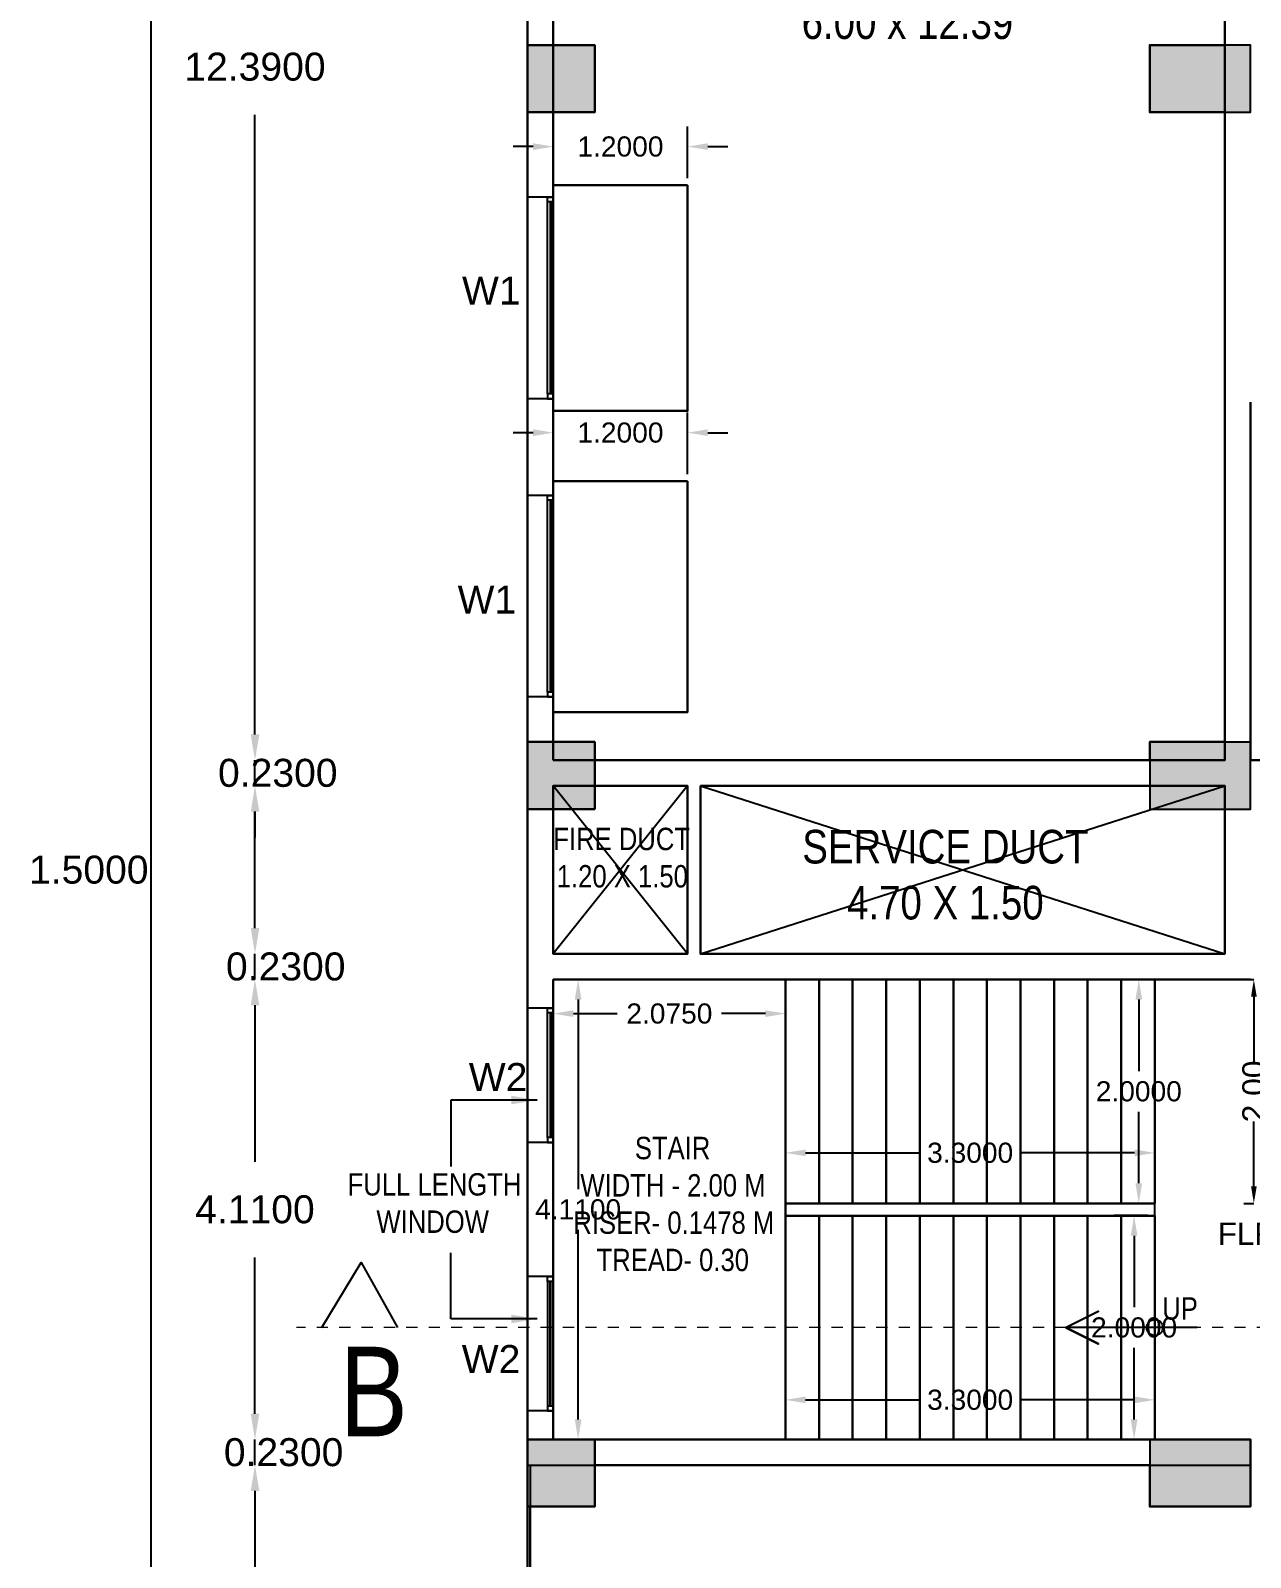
# Model space of a CAD drawing. Header units: metres. Extents: x -38 to 401, y 28 to 287.
# Drawn here: x 206.87 to 217.77, y 173.61 to 187.25 of the extents above; entities that cross this region are included whole.
import ezdxf

# ---------------------------------------------------------------- set-up
doc = ezdxf.new("R2010")
doc.units = ezdxf.units.M
doc.linetypes.add('CENTER', pattern=[2, 1.25, -0.25, 0.25, -0.25])
doc.linetypes.add('HIDDEN2', pattern=[0.1875, 0.125, -0.0625])
for name, color, linetype, lineweight in [('ABOVE', 5, 'HIDDEN2', 5), ('BLK_1_FLR_0_EXIT_WIDTH_STAIR', 4, 'Continuous', 30), ('BLK_1_FLR_0_STAIR_1', 1, 'Continuous', 30), ('BLK_1_FLR_0_STAIR_1_FLIGHT_1', 7, 'Continuous', 30), ('BLK_1_FLR_0_STAIR_1_FLIGHT_2', 7, 'Continuous', 30), ('BLK_1_FLR_0_STAIR_1_LANDING_1', 7, 'Continuous', 30), ('UCOLUMN', 6, 'Continuous', 30)]:
    doc.layers.add(name, color=color, linetype=linetype, lineweight=lineweight)
for name, color, linetype in [('BLK_1_FLR_0_AC_ROOM_3', 117, 'Continuous'), ('BLK_1_FLR_0_ACROOM_3_LIGHT_VENTILATION_3', 117, 'Continuous'), ('BLK_1_FLR_0_ACROOM_3_LIGHT_VENTILATION_4', 117, 'Continuous'), ('BLK_1_FLR_0_BLT_UP_AREA', 1, 'Continuous'), ('BLK_1_FLR_0_BLT_UP_AREA_DEDUCT', 1, 'Continuous'), ('BLK_1_FLR_0_CARPET_AREA', 10, 'Continuous'), ('UBEAM', 1, 'Continuous'), ('UHATCH', 8, 'Continuous')]:
    doc.layers.add(name, color=color, linetype=linetype)
doc.styles.get("Standard").update_dxf_attribs({"font": 'arial.ttf'})
doc.dimstyles.get("Standard").update_dxf_attribs({"dimtxt": 0.18, "dimasz": 0.18, "dimexe": 0.18, "dimexo": 0.0625, "dimgap": 0.09, "dimtad": 0, "dimtih": 1, "dimtoh": 1, "dimdec": 4, "dimzin": 0, "dimdsep": 46, "dimtxsty": 'Standard', "dimcen": 0.09, "dimadec": 0, "dimazin": 0, "dimtfac": 1, "dimtdec": 4, "dimtofl": 0, "dimtmove": 0, "dimatfit": 3, "dimfxl": 0, "dimtolj": 1, "dimtzin": 0, "dimarcsym": 0})
doc.dimstyles.new('STANDARD$0', dxfattribs={"dimtxt": 7, "dimasz": 3, "dimexe": 3, "dimexo": 1, "dimgap": 1.5, "dimtad": 1, "dimdec": 1, "dimzin": 1, "dimdsep": 46, "dimlunit": 4, "dimtxsty": 'Standard', "dimblk": 'OBLIQUE', "dimcen": 0.09375, "dimdle": 1, "dimclrd": 8, "dimclre": 8, "dimclrt": 7, "dimadec": 1, "dimazin": 0, "dimtfac": 1, "dimtdec": 1, "dimtix": 1, "dimtmove": 2, "dimatfit": 3, "dimldrblk": 'ARCHTICK', "dimfxl": 0, "dimfrac": 2, "dimtolj": 1, "dimtzin": 0, "dimarcsym": 0})

# ---------------------------------------------------------------- blocks, each defined once
blk = doc.blocks.new('600X600')
at = {"layer": 'UHATCH', "linetype": 'Continuous'}
h = blk.add_hatch(color=256, dxfattribs=at)
h.dxf.hatch_style = 1
h.paths.add_polyline_path([(600, 600), (0, 600), (0, 0), (600, 0)])
at = {"layer": 'UCOLUMN', "linetype": 'Continuous'}
blk.add_lwpolyline([(0, 0), (600, 0), (600, 600), (0, 600)], close=True, dxfattribs=at)
blk = doc.blocks.new('750 x 750')
blk.add_blockref('600X600', (0, 75))
blk = doc.blocks.new('900 X 900')
at = {"linetype": 'Continuous'}
h = blk.add_hatch(color=256, dxfattribs=at)
h.dxf.hatch_style = 1
h.paths.add_polyline_path([(0, 150), (900, 150), (900, 750), (0, 750)])
blk.add_lwpolyline([(0, 150), (900, 150), (900, 750), (0, 750)], close=True, dxfattribs=at)
blk = doc.blocks.new('COLUMN LAYOUT')
at = {"layer": 'UBEAM', "color": 7, "linetype": 'Continuous'}
for name, p in [('750 x 750', (-21325, 11785)), ('900 X 900', (-15765, 11710)), ('750 x 750', (-21325, 5558)), ('900 X 900', (-15765, 5482)), ('750 x 750', (-21325, -675)), ('900 X 900', (-15765, -750))]:
    blk.add_blockref(name, p, dxfattribs=at)
blk = doc.blocks.new('*D581')
at = {"color": 0, "lineweight": -2}
for p, q in [((208.876, 174.2), (208.876, 168.857)), ((208.876, 162.66), (208.876, 168.002))]:
    blk.add_line(p, q, dxfattribs=at)
at = {"color": 0}
for points in [[(208.838, 174.2), (208.915, 174.2), (208.876, 174.43)], [(208.838, 162.66), (208.915, 162.66), (208.876, 162.43)]]:
    blk.add_solid(points, dxfattribs=at)
at = {"layer": 'Defpoints', "color": 0}
for p in [(208.876, 174.43), (211.312, 174.43), (217.322, 162.43)]:
    blk.add_point(p, dxfattribs=at)
at = {"color": 0, "lineweight": 25, "insert": (208.876, 168.43), "char_height": 0.25, "attachment_point": 5}
blk.add_mtext('\\A1;12.0000', dxfattribs=at)
blk = doc.blocks.new('*D582')
at = {"color": 0, "lineweight": -2}
for p, q in [((208.876, 174.89), (208.876, 175.12)), ((208.876, 174.43), (208.876, 174.66)), ((208.876, 174.2), (208.876, 173.97))]:
    blk.add_line(p, q, dxfattribs=at)
at = {"color": 0}
for points in [[(208.838, 174.89), (208.915, 174.89), (208.876, 174.66)], [(208.838, 174.2), (208.915, 174.2), (208.876, 174.43)]]:
    blk.add_solid(points, dxfattribs=at)
at = {"layer": 'Defpoints', "color": 0}
for p in [(208.876, 174.66), (211.542, 174.66), (211.312, 174.43)]:
    blk.add_point(p, dxfattribs=at)
at = {"color": 0, "lineweight": 25, "insert": (209.132, 174.545), "char_height": 0.25, "attachment_point": 5}
blk.add_mtext('\\A1;0.2300', dxfattribs=at)
blk = doc.blocks.new('*D583')
at = {"color": 0, "lineweight": -2}
for p, q in [((208.876, 178.54), (208.876, 177.142)), ((208.876, 174.89), (208.876, 176.287))]:
    blk.add_line(p, q, dxfattribs=at)
at = {"color": 0}
for points in [[(208.838, 178.54), (208.915, 178.54), (208.876, 178.77)], [(208.838, 174.89), (208.915, 174.89), (208.876, 174.66)]]:
    blk.add_solid(points, dxfattribs=at)
at = {"layer": 'Defpoints', "color": 0}
for p in [(208.876, 178.77), (211.542, 178.77), (211.542, 174.66)]:
    blk.add_point(p, dxfattribs=at)
at = {"color": 0, "lineweight": 25, "insert": (208.876, 176.715), "char_height": 0.25, "attachment_point": 5}
blk.add_mtext('\\A1;4.1100', dxfattribs=at)
blk = doc.blocks.new('*D584')
at = {"color": 0, "lineweight": -2}
for p, q in [((208.876, 179.23), (208.876, 179.46)), ((208.876, 178.77), (208.876, 179)), ((208.876, 178.54), (208.876, 178.31))]:
    blk.add_line(p, q, dxfattribs=at)
at = {"color": 0}
for points in [[(208.838, 179.23), (208.915, 179.23), (208.876, 179)], [(208.838, 178.54), (208.915, 178.54), (208.876, 178.77)]]:
    blk.add_solid(points, dxfattribs=at)
at = {"layer": 'Defpoints', "color": 0}
for p in [(208.876, 179), (211.542, 179), (211.542, 178.77)]:
    blk.add_point(p, dxfattribs=at)
at = {"color": 0, "lineweight": 25, "insert": (209.151, 178.885), "char_height": 0.25, "attachment_point": 5}
blk.add_mtext('\\A1;0.2300', dxfattribs=at)
blk = doc.blocks.new('*D585')
at = {"color": 0, "lineweight": -2}
blk.add_line((208.876, 179.23), (208.876, 180.27), dxfattribs=at)
at = {"color": 0}
for points in [[(208.838, 180.27), (208.915, 180.27), (208.876, 180.5)], [(208.838, 179.23), (208.915, 179.23), (208.876, 179)]]:
    blk.add_solid(points, dxfattribs=at)
at = {"layer": 'Defpoints', "color": 0}
for p in [(208.876, 180.5), (211.542, 180.5), (211.542, 179)]:
    blk.add_point(p, dxfattribs=at)
at = {"color": 0, "lineweight": 25, "insert": (207.391, 179.75), "char_height": 0.25, "attachment_point": 5}
blk.add_mtext('\\A1;1.5000', dxfattribs=at)
blk = doc.blocks.new('*D586')
at = {"color": 0, "lineweight": -2}
for p, q in [((208.876, 180.96), (208.876, 181.19)), ((208.876, 180.5), (208.876, 180.73)), ((208.876, 180.27), (208.876, 180.04))]:
    blk.add_line(p, q, dxfattribs=at)
at = {"color": 0}
for points in [[(208.838, 180.96), (208.915, 180.96), (208.876, 180.73)], [(208.838, 180.27), (208.915, 180.27), (208.876, 180.5)]]:
    blk.add_solid(points, dxfattribs=at)
at = {"layer": 'Defpoints', "color": 0}
for p in [(208.876, 180.73), (211.542, 180.73), (211.542, 180.5)]:
    blk.add_point(p, dxfattribs=at)
at = {"color": 0, "lineweight": 25, "insert": (209.08, 180.615), "char_height": 0.25, "attachment_point": 5}
blk.add_mtext('\\A1;0.2300', dxfattribs=at)
blk = doc.blocks.new('*D587')
at = {"color": 0, "lineweight": -2}
for p, q in [((208.876, 192.89), (208.876, 187.353)), ((208.876, 180.96), (208.876, 186.497))]:
    blk.add_line(p, q, dxfattribs=at)
at = {"color": 0}
for points in [[(208.838, 192.89), (208.915, 192.89), (208.876, 193.12)], [(208.838, 180.96), (208.915, 180.96), (208.876, 180.73)]]:
    blk.add_solid(points, dxfattribs=at)
at = {"layer": 'Defpoints', "color": 0}
for p in [(208.876, 193.12), (211.542, 193.12), (211.542, 180.73)]:
    blk.add_point(p, dxfattribs=at)
at = {"color": 0, "lineweight": 25, "insert": (208.876, 186.925), "char_height": 0.25, "attachment_point": 5}
blk.add_mtext('\\A1;12.3900', dxfattribs=at)
blk = doc.blocks.new('*D598')
at = {"color": 0, "lineweight": -2}
for p, q in [((207.948, 215.32), (207.948, 189.303)), ((207.948, 162.43), (207.948, 188.447))]:
    blk.add_line(p, q, dxfattribs=at)
at = {"color": 0}
for points in [[(207.91, 215.32), (207.987, 215.32), (207.948, 215.55)], [(207.91, 162.43), (207.987, 162.43), (207.948, 162.2)]]:
    blk.add_solid(points, dxfattribs=at)
at = {"layer": 'Defpoints', "color": 0}
for p in [(207.948, 215.55), (211.336, 215.55), (211.312, 162.2)]:
    blk.add_point(p, dxfattribs=at)
at = {"color": 0, "lineweight": 25, "insert": (207.948, 188.875), "char_height": 0.25, "attachment_point": 5}
blk.add_mtext('\\A1;53.3500', dxfattribs=at)
blk = doc.blocks.new('*D740')
at = {"layer": 'BLK_1_FLR_0_ACROOM_3_LIGHT_VENTILATION_3', "color": 0, "lineweight": -2}
for p, q in [((211.542, 185.931), (211.542, 186.392)), ((212.742, 185.931), (212.742, 186.392)), ((211.362, 186.212), (211.182, 186.212)), ((212.922, 186.212), (213.102, 186.212))]:
    blk.add_line(p, q, dxfattribs=at)
at = {"layer": 'BLK_1_FLR_0_ACROOM_3_LIGHT_VENTILATION_3', "color": 0}
for points in [[(211.362, 186.242), (211.362, 186.182), (211.542, 186.212)], [(212.922, 186.242), (212.922, 186.182), (212.742, 186.212)]]:
    blk.add_solid(points, dxfattribs=at)
at = {"layer": 'Defpoints', "color": 0}
for p in [(211.542, 186.212), (211.542, 185.868), (212.742, 185.868)]:
    blk.add_point(p, dxfattribs=at)
at = {"layer": 'BLK_1_FLR_0_ACROOM_3_LIGHT_VENTILATION_3', "color": 0, "lineweight": 30, "insert": (212.142, 186.212), "char_height": 0.18, "attachment_point": 5}
blk.add_mtext('\\A1;1.2000', dxfattribs=at)
blk = doc.blocks.new('*D741')
at = {"layer": 'BLK_1_FLR_0_ACROOM_3_LIGHT_VENTILATION_4', "color": 0, "lineweight": -2}
for p, q in [((211.542, 183.286), (211.542, 183.836)), ((212.742, 183.286), (212.742, 183.836)), ((211.362, 183.656), (211.182, 183.656)), ((212.922, 183.656), (213.102, 183.656))]:
    blk.add_line(p, q, dxfattribs=at)
at = {"layer": 'BLK_1_FLR_0_ACROOM_3_LIGHT_VENTILATION_4', "color": 0}
for points in [[(211.362, 183.686), (211.362, 183.626), (211.542, 183.656)], [(212.922, 183.686), (212.922, 183.626), (212.742, 183.656)]]:
    blk.add_solid(points, dxfattribs=at)
at = {"layer": 'Defpoints', "color": 0}
for p in [(211.542, 183.656), (211.542, 183.224), (212.742, 183.224)]:
    blk.add_point(p, dxfattribs=at)
at = {"layer": 'BLK_1_FLR_0_ACROOM_3_LIGHT_VENTILATION_4', "color": 0, "lineweight": 30, "insert": (212.142, 183.656), "char_height": 0.18, "attachment_point": 5}
blk.add_mtext('\\A1;1.2000', dxfattribs=at)
blk = doc.blocks.new('*D822')
at = {"layer": 'BLK_1_FLR_0_EXIT_WIDTH_STAIR', "color": 0, "lineweight": -2}
for p, q in [((217.713, 178.77), (217.802, 178.77)), ((217.802, 178.617), (217.802, 178.037)), ((217.802, 176.922), (217.802, 177.502)), ((217.713, 176.77), (217.802, 176.77))]:
    blk.add_line(p, q, dxfattribs=at)
at = {"layer": 'BLK_1_FLR_0_EXIT_WIDTH_STAIR', "color": 0}
for points in [[(217.777, 178.617), (217.828, 178.617), (217.802, 178.77)], [(217.777, 176.922), (217.828, 176.922), (217.802, 176.77)]]:
    blk.add_solid(points, dxfattribs=at)
at = {"layer": 'Defpoints', "color": 0}
for p in [(216.917, 178.77), (217.802, 178.77), (216.917, 176.77)]:
    blk.add_point(p, dxfattribs=at)
at = {"layer": 'BLK_1_FLR_0_EXIT_WIDTH_STAIR', "color": 0, "lineweight": 30, "insert": (217.802, 177.77), "char_height": 0.2032, "attachment_point": 5, "rotation": 90}
blk.add_mtext('\\A1;2.00', dxfattribs=at)
blk = doc.blocks.new('*D862')
at = {"layer": 'BLK_1_FLR_0_STAIR_1_LANDING_1', "color": 0, "linetype": 'Continuous', "lineweight": -2}
for p, q in [((211.604, 178.77), (211.944, 178.77)), ((211.604, 174.66), (211.944, 174.66))]:
    blk.add_line(p, q, dxfattribs=at)
at = {"layer": 'BLK_1_FLR_0_STAIR_1_LANDING_1', "color": 0, "lineweight": -2}
for p, q in [((211.764, 178.59), (211.764, 176.897)), ((211.764, 174.84), (211.764, 176.533))]:
    blk.add_line(p, q, dxfattribs=at)
at = {"layer": 'BLK_1_FLR_0_STAIR_1_LANDING_1', "color": 0, "linetype": 'Continuous'}
for points in [[(211.734, 178.59), (211.794, 178.59), (211.764, 178.77)], [(211.734, 174.84), (211.794, 174.84), (211.764, 174.66)]]:
    blk.add_solid(points, dxfattribs=at)
at = {"layer": 'Defpoints', "color": 0, "linetype": 'Continuous'}
for p in [(211.542, 178.77), (211.542, 174.66), (211.764, 174.66)]:
    blk.add_point(p, dxfattribs=at)
at = {"layer": 'BLK_1_FLR_0_STAIR_1_LANDING_1', "color": 0, "linetype": 'Continuous', "insert": (211.764, 176.715), "char_height": 0.18, "attachment_point": 5}
blk.add_mtext('\\A1;4.1100', dxfattribs=at)
blk = doc.blocks.new('*D905')
at = {"layer": 'BLK_1_FLR_0_STAIR_1_FLIGHT_1', "color": 0, "linetype": 'Continuous', "lineweight": -2}
for p, q in [((213.617, 174.722), (213.617, 175.194)), ((216.917, 174.722), (216.917, 175.194)), ((213.797, 175.014), (214.804, 175.014)), ((216.737, 175.014), (215.73, 175.014))]:
    blk.add_line(p, q, dxfattribs=at)
at = {"layer": 'BLK_1_FLR_0_STAIR_1_FLIGHT_1', "color": 0, "linetype": 'Continuous'}
for points in [[(213.797, 175.044), (213.797, 174.984), (213.617, 175.014)], [(216.737, 175.044), (216.737, 174.984), (216.917, 175.014)]]:
    blk.add_solid(points, dxfattribs=at)
at = {"layer": 'Defpoints', "color": 0, "linetype": 'Continuous'}
for p in [(216.917, 175.014), (213.617, 174.66), (216.917, 174.66)]:
    blk.add_point(p, dxfattribs=at)
at = {"layer": 'BLK_1_FLR_0_STAIR_1_FLIGHT_1', "color": 0, "linetype": 'Continuous', "insert": (215.267, 175.014), "char_height": 0.18, "attachment_point": 5}
blk.add_mtext('\\A1;3.3000', dxfattribs=at)
blk = doc.blocks.new('*D906')
at = {"layer": 'BLK_1_FLR_0_STAIR_1_FLIGHT_1', "color": 0, "linetype": 'Continuous', "lineweight": -2}
for p, q in [((216.854, 176.66), (216.552, 176.66)), ((216.732, 176.48), (216.732, 175.842)), ((216.732, 174.84), (216.732, 175.478)), ((216.854, 174.66), (216.552, 174.66))]:
    blk.add_line(p, q, dxfattribs=at)
at = {"layer": 'BLK_1_FLR_0_STAIR_1_FLIGHT_1', "color": 0, "linetype": 'Continuous'}
for points in [[(216.702, 176.48), (216.762, 176.48), (216.732, 176.66)], [(216.702, 174.84), (216.762, 174.84), (216.732, 174.66)]]:
    blk.add_solid(points, dxfattribs=at)
at = {"layer": 'Defpoints', "color": 0, "linetype": 'Continuous'}
for p in [(216.917, 176.66), (216.732, 174.66), (216.917, 174.66)]:
    blk.add_point(p, dxfattribs=at)
at = {"layer": 'BLK_1_FLR_0_STAIR_1_FLIGHT_1', "color": 0, "linetype": 'Continuous', "insert": (216.732, 175.66), "char_height": 0.18, "attachment_point": 5}
blk.add_mtext('\\A1;2.0000', dxfattribs=at)
blk = doc.blocks.new('*D907')
at = {"layer": 'BLK_1_FLR_0_STAIR_1_FLIGHT_2', "color": 0, "linetype": 'Continuous', "lineweight": -2}
for p, q in [((216.854, 178.77), (216.594, 178.77)), ((216.774, 178.59), (216.774, 177.952)), ((216.774, 176.95), (216.774, 177.588)), ((216.854, 176.77), (216.594, 176.77))]:
    blk.add_line(p, q, dxfattribs=at)
at = {"layer": 'BLK_1_FLR_0_STAIR_1_FLIGHT_2', "color": 0, "linetype": 'Continuous'}
for points in [[(216.744, 178.59), (216.804, 178.59), (216.774, 178.77)], [(216.744, 176.95), (216.804, 176.95), (216.774, 176.77)]]:
    blk.add_solid(points, dxfattribs=at)
at = {"layer": 'Defpoints', "color": 0, "linetype": 'Continuous'}
for p in [(216.774, 178.77), (216.917, 178.77), (216.917, 176.77)]:
    blk.add_point(p, dxfattribs=at)
at = {"layer": 'BLK_1_FLR_0_STAIR_1_FLIGHT_2', "color": 0, "linetype": 'Continuous', "insert": (216.774, 177.77), "char_height": 0.18, "attachment_point": 5}
blk.add_mtext('\\A1;2.0000', dxfattribs=at)
blk = doc.blocks.new('*D908')
at = {"layer": 'BLK_1_FLR_0_STAIR_1_FLIGHT_2', "color": 0, "linetype": 'Continuous', "lineweight": -2}
for p, q in [((213.617, 176.832), (213.617, 177.401)), ((216.917, 176.832), (216.917, 177.401)), ((213.797, 177.221), (214.804, 177.221)), ((216.737, 177.221), (215.73, 177.221))]:
    blk.add_line(p, q, dxfattribs=at)
at = {"layer": 'BLK_1_FLR_0_STAIR_1_FLIGHT_2', "color": 0, "linetype": 'Continuous'}
for points in [[(213.797, 177.251), (213.797, 177.191), (213.617, 177.221)], [(216.737, 177.251), (216.737, 177.191), (216.917, 177.221)]]:
    blk.add_solid(points, dxfattribs=at)
at = {"layer": 'Defpoints', "color": 0, "linetype": 'Continuous'}
for p in [(216.917, 177.221), (213.617, 176.77), (216.917, 176.77)]:
    blk.add_point(p, dxfattribs=at)
at = {"layer": 'BLK_1_FLR_0_STAIR_1_FLIGHT_2', "color": 0, "linetype": 'Continuous', "insert": (215.267, 177.221), "char_height": 0.18, "attachment_point": 5}
blk.add_mtext('\\A1;3.3000', dxfattribs=at)
blk = doc.blocks.new('*D909')
at = {"layer": 'BLK_1_FLR_0_STAIR_1_LANDING_1', "color": 0, "linetype": 'Continuous', "lineweight": -2}
for p, q in [((211.542, 178.707), (211.542, 178.285)), ((213.617, 178.707), (213.617, 178.285))]:
    blk.add_line(p, q, dxfattribs=at)
at = {"layer": 'BLK_1_FLR_0_STAIR_1_LANDING_1', "color": 0, "lineweight": -2}
for p, q in [((211.722, 178.465), (212.114, 178.465)), ((213.437, 178.465), (213.044, 178.465))]:
    blk.add_line(p, q, dxfattribs=at)
at = {"layer": 'BLK_1_FLR_0_STAIR_1_LANDING_1', "color": 0, "linetype": 'Continuous'}
for points in [[(211.722, 178.495), (211.722, 178.435), (211.542, 178.465)], [(213.437, 178.495), (213.437, 178.435), (213.617, 178.465)]]:
    blk.add_solid(points, dxfattribs=at)
at = {"layer": 'Defpoints', "color": 0, "linetype": 'Continuous'}
for p in [(211.542, 178.77), (213.617, 178.77), (213.617, 178.465)]:
    blk.add_point(p, dxfattribs=at)
at = {"layer": 'BLK_1_FLR_0_STAIR_1_LANDING_1', "color": 0, "linetype": 'Continuous', "insert": (212.579, 178.465), "char_height": 0.18, "attachment_point": 5}
blk.add_mtext('\\A1;2.0750', dxfattribs=at)

msp = doc.modelspace()

# ---------------------------------------------------------------- linework, layer by layer
at = {"color": 7, "lineweight": 25}
for p, q in [((211.31182, 187.78979), (211.31182, 185.75979)), ((211.54182, 185.75979), (211.54182, 187.78979)), ((217.77182, 187.11979), (217.54182, 187.11979)), ((217.54182, 187.11979), (217.54182, 180.72979)), ((211.54182, 185.75979), (211.31182, 185.75979)), ((211.31182, 185.75979), (211.31182, 183.95979)), ((211.49071, 184.00238), (211.4907, 185.74374)), ((211.51274, 185.7172), (211.51275, 184.00238)), ((211.52126, 185.7172), (211.52127, 184.00238)), ((211.54181, 185.74374), (211.54182, 184.00238)), ((211.31182, 183.95979), (211.31182, 183.09479)), ((211.54182, 183.95979), (211.31182, 183.95979)), ((211.54182, 183.09479), (211.54182, 183.95979)), ((211.54182, 183.09479), (211.31182, 183.09479)), ((211.31182, 183.09479), (211.31182, 181.29479)), ((211.49071, 181.33738), (211.4907, 183.07874)), ((211.51274, 183.0522), (211.51275, 181.33738)), ((211.52126, 183.0522), (211.52127, 181.33738)), ((211.54181, 183.07874), (211.54182, 181.33738)), ((211.31182, 181.29479), (211.31182, 178.51479)), ((211.54182, 181.29479), (211.31182, 181.29479)), ((211.54182, 180.72979), (211.54182, 181.29479)), ((217.54182, 180.72979), (211.54182, 180.72979)), ((212.74182, 178.99979), (211.54182, 180.49979)), ((212.74182, 180.49979), (211.54182, 178.99979)), ((212.85682, 178.99979), (217.54182, 180.49979)), ((212.85682, 180.49979), (217.54182, 178.99979)), ((211.54182, 178.51479), (211.54182, 178.76979)), ((211.54182, 178.76979), (217.77182, 178.76979)), ((213.61682, 176.76979), (213.61682, 178.76979)), ((213.91682, 176.76979), (213.91682, 178.76979)), ((214.21682, 176.76979), (214.21682, 178.76979)), ((214.51682, 176.76979), (214.51682, 178.76979)), ((214.81682, 176.76979), (214.81682, 178.76979)), ((215.11682, 176.76979), (215.11682, 178.76979)), ((215.41682, 176.76979), (215.41682, 178.76979)), ((215.71682, 176.76979), (215.71682, 178.76979)), ((216.01682, 176.76979), (216.01682, 178.76979)), ((216.31682, 176.76979), (216.31682, 178.76979)), ((216.61682, 176.76979), (216.61682, 178.76979)), ((211.54182, 178.51479), (211.31182, 178.51479)), ((211.31182, 178.51479), (211.31182, 177.31479)), ((211.49071, 177.35738), (211.4907, 178.49874)), ((211.51274, 178.4722), (211.51275, 177.35738)), ((211.52126, 178.4722), (211.52127, 177.35738)), ((211.54181, 178.49874), (211.54182, 177.35738)), ((211.31182, 177.31479), (211.31182, 176.11479)), ((211.54182, 177.31479), (211.31182, 177.31479)), ((211.54182, 176.11479), (211.54182, 177.31479)), ((213.61682, 176.65979), (213.61682, 176.76979)), ((213.61682, 176.76979), (216.91682, 176.76979)), ((216.91682, 176.65979), (216.91682, 176.76979)), ((213.61682, 176.65979), (216.91682, 176.65979)), ((213.61682, 176.65979), (213.61682, 174.65979)), ((216.91682, 174.65979), (216.91682, 176.65979)), ((211.54182, 176.11479), (211.31182, 176.11479)), ((211.31182, 174.91479), (211.31182, 176.11479)), ((211.49071, 176.0722), (211.4907, 174.93084)), ((211.51274, 174.95738), (211.51275, 176.0722)), ((211.52126, 174.95738), (211.52127, 176.0722)), ((211.54181, 174.93084), (211.54182, 176.0722)), ((217.29455, 175.65979), (216.12855, 175.65979)), ((211.31182, 174.91479), (211.31182, 174.42979)), ((211.54182, 174.91479), (211.31182, 174.91479)), ((211.54182, 174.65979), (211.54182, 174.91479)), ((217.77182, 174.65979), (211.54182, 174.65979)), ((211.31182, 174.42979), (217.77182, 174.42979)), ((211.31182, 174.42979), (211.31182, 162.19979)), ((211.33582, 174.42979), (211.33582, 162.22379))]:
    msp.add_line(p, q, dxfattribs=at)
for points in [[(211.54181, 185.7172), (211.4907, 185.7172), (211.4907, 185.75979), (211.54181, 185.75979)], [(211.54182, 184.00238), (211.49071, 184.00238), (211.49071, 183.95979), (211.54182, 183.95979)], [(211.54181, 183.0522), (211.4907, 183.0522), (211.4907, 183.09479), (211.54181, 183.09479)], [(211.54182, 181.33738), (211.49071, 181.33738), (211.49071, 181.29479), (211.54182, 181.29479)], [(212.74182, 178.99979), (211.54182, 178.99979), (211.54182, 180.49979), (212.74182, 180.49979)], [(212.85682, 180.49979), (217.54182, 180.49979), (217.54182, 178.99979), (212.85682, 178.99979)], [(211.54181, 178.4722), (211.4907, 178.4722), (211.4907, 178.51479), (211.54181, 178.51479)], [(211.54182, 177.35738), (211.49071, 177.35738), (211.49071, 177.31479), (211.54182, 177.31479)], [(211.54182, 176.0722), (211.49071, 176.0722), (211.49071, 176.11479), (211.54182, 176.11479)], [(216.4137, 175.51742), (216.40955, 175.51288), (216.12441, 175.65525), (216.12855, 175.65979), (216.12441, 175.66433), (216.40955, 175.80671), (216.4137, 175.80216), (216.12855, 175.65979)], [(211.54181, 174.95738), (211.4907, 174.95738), (211.4907, 174.91479), (211.54181, 174.91479)]]:
    msp.add_lwpolyline(points, close=True, dxfattribs=at)
msp.add_lwpolyline([(209.47371, 175.65979), (209.82356, 176.24267), (210.14969, 175.65979)], dxfattribs=at)
at = {"linetype": 'CENTER', "lineweight": 20, "ltscale": 0.05}
msp.add_lwpolyline([(234.92851, 175.65979), (209.24588, 175.65979)], dxfattribs=at)
at = {"color": 7, "lineweight": 25}
msp.add_circle((216.91682, 175.65979), 0.07122, dxfattribs=at)
at = {"layer": 'ABOVE', "linetype": 'Continuous'}
msp.add_lwpolyline([(211.54182, 178.76979), (216.91682, 178.76979), (216.91682, 174.65979), (211.54182, 174.65979)], close=True, dxfattribs=at)
at = {"layer": 'BLK_1_FLR_0_AC_ROOM_3', "color": 2, "lineweight": 30}
msp.add_lwpolyline([(211.54182, 180.72979), (217.54182, 180.72979), (217.54182, 193.11979), (211.54182, 193.11979)], close=True, dxfattribs=at)
at = {"layer": 'BLK_1_FLR_0_ACROOM_3_LIGHT_VENTILATION_3', "color": 2, "lineweight": 30}
msp.add_lwpolyline([(212.74182, 185.86821), (212.74182, 183.85089), (211.54182, 183.85089), (211.54182, 185.86821)], close=True, dxfattribs=at)
at = {"layer": 'BLK_1_FLR_0_ACROOM_3_LIGHT_VENTILATION_4', "color": 2, "lineweight": 30}
msp.add_lwpolyline([(212.74182, 183.2236), (212.74182, 181.15929), (211.54182, 181.15929), (211.54182, 183.2236)], close=True, dxfattribs=at)
at = {"layer": 'BLK_1_FLR_0_BLT_UP_AREA', "color": 12, "lineweight": 30}
msp.add_lwpolyline([(211.31182, 162.19968), (211.31182, 215.54979), (234.36182, 215.54979), (234.36182, 205.57979), (232.86182, 205.57979), (232.86182, 162.19968)], close=True, dxfattribs=at)
at = {"layer": 'BLK_1_FLR_0_BLT_UP_AREA_DEDUCT', "color": 12, "lineweight": 30}
for points in [[(211.54182, 178.99979), (212.74182, 178.99979), (212.74182, 180.49979), (211.54182, 180.49979)], [(212.85682, 180.49979), (217.54182, 180.49979), (217.54182, 178.99979), (212.85682, 178.99979)]]:
    msp.add_lwpolyline(points, close=True, dxfattribs=at)
at = {"layer": 'BLK_1_FLR_0_CARPET_AREA', "color": 15, "linetype": 'Continuous', "lineweight": 30}
for points in [[(217.54182, 192.74979), (217.54182, 187.11979), (216.87182, 187.11979), (216.87182, 186.51979), (217.54182, 186.51979), (217.54182, 180.89229), (216.87182, 180.89229), (216.87182, 180.72979), (211.91182, 180.72979), (211.91182, 180.89229), (211.54182, 180.89229), (211.54182, 186.51979), (211.91182, 186.51979), (211.91182, 187.11979), (211.54182, 187.11979), (211.54182, 192.74979)], [(219.45732, 180.72979), (217.77182, 180.72979), (217.77182, 183.92979)], [(211.33582, 162.79979), (211.33582, 174.05979), (211.91182, 174.05979), (211.91182, 174.42979), (216.87182, 174.42979), (216.87182, 174.05979), (217.77182, 174.05979), (217.77182, 174.65979), (211.54182, 174.65979), (211.54182, 178.76979), (217.77182, 178.76979)]]:
    msp.add_lwpolyline(points, dxfattribs=at)
at = {"layer": 'BLK_1_FLR_0_STAIR_1_FLIGHT_1', "color": 7, "lineweight": 30}
for p, q in [((213.61682, 176.65979), (213.61682, 174.65979)), ((213.91682, 174.65979), (213.91682, 176.65979)), ((214.21682, 174.65979), (214.21682, 176.65979)), ((214.51682, 174.65979), (214.51682, 176.65979)), ((214.81682, 174.65979), (214.81682, 176.65979)), ((215.11682, 174.65979), (215.11682, 176.65979)), ((215.41682, 174.65979), (215.41682, 176.65979)), ((215.71682, 174.65979), (215.71682, 176.65979)), ((216.01682, 174.65979), (216.01682, 176.65979)), ((216.31682, 174.65979), (216.31682, 176.65979)), ((216.61682, 174.65979), (216.61682, 176.65979)), ((216.91682, 174.65979), (216.91682, 176.65979))]:
    msp.add_line(p, q, dxfattribs=at)
at = {"layer": 'BLK_1_FLR_0_STAIR_1_FLIGHT_1', "linetype": 'Continuous'}
msp.add_lwpolyline([(216.91682, 176.65979), (213.61682, 176.65979), (213.61682, 174.65979), (216.91682, 174.65979)], close=True, dxfattribs=at)
at = {"layer": 'BLK_1_FLR_0_STAIR_1_FLIGHT_2', "color": 7, "lineweight": 30}
for p, q in [((213.61682, 176.76979), (213.61682, 178.76979)), ((213.91682, 176.76979), (213.91682, 178.76979)), ((214.21682, 176.76979), (214.21682, 178.76979)), ((214.51682, 176.76979), (214.51682, 178.76979)), ((214.81682, 176.76979), (214.81682, 178.76979)), ((215.11682, 176.76979), (215.11682, 178.76979)), ((215.41682, 176.76979), (215.41682, 178.76979)), ((215.71682, 176.76979), (215.71682, 178.76979)), ((216.01682, 176.76979), (216.01682, 178.76979)), ((216.31682, 176.76979), (216.31682, 178.76979)), ((216.61682, 176.76979), (216.61682, 178.76979)), ((216.91682, 176.76979), (216.91682, 178.76979))]:
    msp.add_line(p, q, dxfattribs=at)
at = {"layer": 'BLK_1_FLR_0_STAIR_1_FLIGHT_2', "linetype": 'Continuous'}
msp.add_lwpolyline([(216.91682, 178.76979), (213.61682, 178.76979), (213.61682, 176.76979), (216.91682, 176.76979)], close=True, dxfattribs=at)
at = {"layer": 'BLK_1_FLR_0_STAIR_1_LANDING_1', "color": 7, "lineweight": 30}
msp.add_lwpolyline([(211.54182, 178.76979), (213.61682, 178.76979), (213.61682, 174.65979), (211.54182, 174.65979)], close=True, dxfattribs=at)

# ---------------------------------------------------------------- block references
at = {"color": 7, "lineweight": 25, "xscale": 0.001, "yscale": 0.001, "zscale": 0.001}
msp.add_blockref('COLUMN LAYOUT', (232.63682, 174.65979), dxfattribs=at)
msp.add_blockref('COLUMN LAYOUT', (232.63682, 174.65979), dxfattribs=at)

# ---------------------------------------------------------------- texts
at = {"color": 7, "lineweight": 25, "attachment_point": 1}
for s, insert, char_height, width in [('{\\fArial Narrow|b0|i0|c0|p34;\\W0.51579; \\W1;CASUALTY WARD\\P{\\W6.05969; }6.00 x 12.39}', (213.18147, 187.9742), 0.3, 3.0224593), ('{\\fArial Narrow|b0|i0|c0|p34;\\W5.05662; \\W1;FIRE DUCT\\P{\\W5.541631; }1.20 X 1.50}', (211.21982, 180.12577), 0.2, 1.8424125), ('{\\fArial Narrow|b0|i0|c0|p34;\\W2.5447; \\W1;SERVICE DUCT\\P{\\W6.723502; }4.70 X 1.50}', (213.52367, 180.10689), 0.3, 3.0224593), ('{\\fArial Narrow|b0|i0|c0|p34;\\W9.27075; \\W1;STAIR\\P{\\W1.631566; }WIDTH - 2.00 M\\P{\\W0.642273; }RISER- 0.1478 M\\P{\\W3.902444; }TREAD- 0.30}', (211.68012, 177.36425, -12.79858), 0.2, 1.8424125), ('{\\fArial Narrow|b0|i0|c0|p34;\\W2.57161; \\W1;FULL LENGTH \\P{\\W6.611224; }WINDOW}', (209.54032, 177.03958, -12.79858), 0.2, 1.8424125), ('{\\fArial Narrow|b0|i0|c0|p34;\\W9.53418;  \\W1;UP}', (215.76891, 175.93086), 0.2, 2.7201691), ('{\\fArial Narrow|b0|i0|c0|p34;\\W2.40293; \\W1;B}', (209.01931, 175.48849), 0.8, 1.7202398)]:
    msp.add_mtext(s, dxfattribs=dict(at, insert=insert, char_height=char_height, width=width))
at = {"color": 7, "lineweight": 25, "char_height": 0.25, "attachment_point": 1}
for s, insert in [('W1', (210.72586, 185.05107)), ('W1', (210.68686, 182.29007)), ('W2', (210.78686, 178.02407)), ('W2', (210.72386, 175.50407))]:
    msp.add_mtext_dynamic_manual_height_columns(s, width=331.5310086, gutter_width=1000, heights=[0], dxfattribs=dict(at, insert=insert))
at = {"layer": 'BLK_1_FLR_0_STAIR_1', "linetype": 'Continuous', "insert": (218.47739, 176.59867), "char_height": 0.2, "width": 2.4, "attachment_point": 2}
msp.add_mtext('FLR_HT_M=3.4', dxfattribs=at)

# ---------------------------------------------------------------- dimensions: what is measured, and where the dimension line sits
at = {"lineweight": 25}
for base, p1, p2, override, picture, middle in [((207.94844, 215.54979), (211.31182, 162.19979), (211.33582, 215.54979), {"dimscale": 1, "dimtxt": 0.25, "dimasz": 0.23, "dimgap": 0.3, "dimpost": '\\X', "dimse1": 1, "dimse2": 1, "dimfxl": 25.4}, '*D598', (207.94844, 188.87479)), ((208.87642, 193.11979), (211.54182, 180.72979), (211.54182, 193.11979), {"dimscale": 1, "dimtxt": 0.25, "dimasz": 0.23, "dimgap": 0.3, "dimpost": '\\X', "dimse1": 1, "dimse2": 1, "dimtmove": 1, "dimfxl": 25.4}, '*D587', (208.87642, 186.92479)), ((208.87642, 180.49979), (211.54182, 178.99979), (211.54182, 180.49979), {"dimscale": 1, "dimtxt": 0.25, "dimasz": 0.23, "dimgap": 0.3, "dimpost": '\\X', "dimse1": 1, "dimse2": 1, "dimtmove": 1, "dimfxl": 25.4}, '*D585', (207.39113, 179.74979)), ((208.87642, 178.76979), (211.54182, 174.65979), (211.54182, 178.76979), {"dimscale": 1, "dimtxt": 0.25, "dimasz": 0.23, "dimgap": 0.3, "dimpost": '\\X', "dimse1": 1, "dimse2": 1, "dimtmove": 1, "dimfxl": 25.4}, '*D583', (208.87642, 176.71479)), ((208.87642, 174.42979), (217.32182, 162.42979), (211.31182, 174.42979), {"dimscale": 1, "dimtxt": 0.25, "dimasz": 0.23, "dimgap": 0.3, "dimpost": '\\X', "dimse1": 1, "dimse2": 1, "dimfxl": 25.4}, '*D581', (208.87642, 168.42979))]:
    dim = msp.add_linear_dim(base=base, p1=p1, p2=p2, angle=90, dimstyle='Standard', override=override, dxfattribs=at)
    dim.commit()
    dim.dimension.update_dxf_attribs({"geometry": picture, "text_midpoint": middle})
for base, p1, p2, picture, middle in [((208.87642, 180.72979), (211.54182, 180.49979), (211.54182, 180.72979), '*D586', (209.08033, 180.61479)), ((208.87642, 178.99979), (211.54182, 178.76979), (211.54182, 178.99979), '*D584', (209.15096, 178.88479)), ((208.87642, 174.65979), (211.31182, 174.42979), (211.54182, 174.65979), '*D582', (209.13166, 174.54479))]:
    dim = msp.add_linear_dim(base=base, p1=p1, p2=p2, angle=90, dimstyle='Standard', override={"dimscale": 1, "dimtxt": 0.25, "dimasz": 0.23, "dimgap": 0.3, "dimpost": '\\X', "dimse1": 1, "dimse2": 1, "dimtmove": 1, "dimfxl": 25.4}, dxfattribs=at)
    dim.commit()
    dim.dimension.update_dxf_attribs({"geometry": picture, "text_midpoint": middle, "dimtype": 128})
at = {"layer": 'BLK_1_FLR_0_ACROOM_3_LIGHT_VENTILATION_3', "color": 232, "lineweight": 30}
dim = msp.add_linear_dim(base=(211.54182, 186.2125), p1=(212.74182, 185.86821), p2=(211.54182, 185.86821), dimstyle='Standard', dxfattribs=at)
dim.commit()
dim.dimension.update_dxf_attribs({"geometry": '*D740', "text_midpoint": (212.14182, 186.2125)})
at = {"layer": 'BLK_1_FLR_0_ACROOM_3_LIGHT_VENTILATION_4', "color": 232, "lineweight": 30}
dim = msp.add_linear_dim(base=(211.54182, 183.65591), p1=(212.74182, 183.2236), p2=(211.54182, 183.2236), dimstyle='Standard', dxfattribs=at)
dim.commit()
dim.dimension.update_dxf_attribs({"geometry": '*D741', "text_midpoint": (212.14182, 183.65591)})
at = {"layer": 'BLK_1_FLR_0_EXIT_WIDTH_STAIR', "color": 1, "lineweight": 30}
dim = msp.add_linear_dim(base=(217.80244, 178.76979), p1=(216.91682, 176.76979), p2=(216.91682, 178.76979), angle=90, dimstyle='STANDARD$0', override={"dimscale": 0.001, "dimtxt": 203.2, "dimasz": 152.5, "dimexe": 0, "dimexo": 0, "dimgap": 2.286, "dimtad": 0, "dimtoh": 1, "dimdec": 2, "dimzin": 0, "dimlunit": 2, "dimpost": '', "dimcen": 2.286, "dimdle": 0, "dimclrd": 0, "dimclre": 0, "dimclrt": 0, "dimadec": 0, "dimtdec": 2, "dimtix": 0, "dimtofl": 0, "dimtmove": 0, "dimfxl": 89.5, "dimfxlon": 1, "dimfrac": 0}, dxfattribs=at)
dim.commit()
dim.dimension.update_dxf_attribs({"geometry": '*D822', "text_midpoint": (217.80244, 177.76979)})
at = {"layer": 'BLK_1_FLR_0_STAIR_1_FLIGHT_1', "color": 2, "linetype": 'Continuous'}
dim = msp.add_linear_dim(base=(216.73183, 174.65979), p1=(216.91682, 176.65979), p2=(216.91682, 174.65979), angle=90, dimstyle='STANDARD$0', override={"dimtxt": 0.18, "dimasz": 0.18, "dimexe": 0.18, "dimexo": 0.0625, "dimgap": 0.09, "dimtad": 0, "dimtih": 1, "dimtoh": 1, "dimdec": 4, "dimzin": 0, "dimlunit": 2, "dimpost": '', "dimcen": 0.09, "dimdle": 0, "dimclrd": 0, "dimclre": 0, "dimclrt": 0, "dimadec": 0, "dimtdec": 4, "dimtix": 0, "dimtofl": 0, "dimtmove": 0, "dimfrac": 0}, dxfattribs=at)
dim.commit()
dim.dimension.update_dxf_attribs({"geometry": '*D906', "text_midpoint": (216.73183, 175.65979)})
at = {"layer": 'BLK_1_FLR_0_STAIR_1_FLIGHT_1', "color": 1, "linetype": 'Continuous'}
dim = msp.add_linear_dim(base=(216.91682, 175.01367), p1=(213.61682, 174.65979), p2=(216.91682, 174.65979), dimstyle='STANDARD$0', override={"dimtxt": 0.18, "dimasz": 0.18, "dimexe": 0.18, "dimexo": 0.0625, "dimgap": 0.09, "dimtad": 0, "dimtih": 1, "dimtoh": 1, "dimdec": 4, "dimzin": 0, "dimlunit": 2, "dimpost": '', "dimcen": 0.09, "dimdle": 0, "dimclrd": 0, "dimclre": 0, "dimclrt": 0, "dimadec": 0, "dimtdec": 4, "dimtix": 0, "dimtofl": 0, "dimtmove": 0, "dimfrac": 0}, dxfattribs=at)
dim.commit()
dim.dimension.update_dxf_attribs({"geometry": '*D905', "text_midpoint": (215.26682, 175.01367)})
at = {"layer": 'BLK_1_FLR_0_STAIR_1_FLIGHT_2', "color": 2, "linetype": 'Continuous'}
dim = msp.add_linear_dim(base=(216.77415, 178.76979), p1=(216.91682, 176.76979), p2=(216.91682, 178.76979), angle=90, dimstyle='STANDARD$0', override={"dimtxt": 0.18, "dimasz": 0.18, "dimexe": 0.18, "dimexo": 0.0625, "dimgap": 0.09, "dimtad": 0, "dimtih": 1, "dimtoh": 1, "dimdec": 4, "dimzin": 0, "dimlunit": 2, "dimpost": '', "dimcen": 0.09, "dimdle": 0, "dimclrd": 0, "dimclre": 0, "dimclrt": 0, "dimadec": 0, "dimtdec": 4, "dimtix": 0, "dimtofl": 0, "dimtmove": 0, "dimfrac": 0}, dxfattribs=at)
dim.commit()
dim.dimension.update_dxf_attribs({"geometry": '*D907', "text_midpoint": (216.77415, 177.76979)})
at = {"layer": 'BLK_1_FLR_0_STAIR_1_FLIGHT_2', "color": 1, "linetype": 'Continuous'}
dim = msp.add_linear_dim(base=(216.91682, 177.22122), p1=(213.61682, 176.76979), p2=(216.91682, 176.76979), dimstyle='STANDARD$0', override={"dimtxt": 0.18, "dimasz": 0.18, "dimexe": 0.18, "dimexo": 0.0625, "dimgap": 0.09, "dimtad": 0, "dimtih": 1, "dimtoh": 1, "dimdec": 4, "dimzin": 0, "dimlunit": 2, "dimpost": '', "dimcen": 0.09, "dimdle": 0, "dimclrd": 0, "dimclre": 0, "dimclrt": 0, "dimadec": 0, "dimtdec": 4, "dimtix": 0, "dimtofl": 0, "dimtmove": 0, "dimfrac": 0}, dxfattribs=at)
dim.commit()
dim.dimension.update_dxf_attribs({"geometry": '*D908', "text_midpoint": (215.26682, 177.22122)})
at = {"layer": 'BLK_1_FLR_0_STAIR_1_LANDING_1', "color": 1, "linetype": 'Continuous'}
dim = msp.add_linear_dim(base=(211.76445, 174.65979), p1=(211.54182, 178.76979), p2=(211.54182, 174.65979), angle=90, dimstyle='STANDARD$0', override={"dimtxt": 0.18, "dimasz": 0.18, "dimexe": 0.18, "dimexo": 0.0625, "dimgap": 0.09, "dimtad": 0, "dimtih": 1, "dimtoh": 1, "dimdec": 4, "dimzin": 0, "dimlunit": 2, "dimpost": '', "dimcen": 0.09, "dimdle": 0, "dimclrd": 0, "dimclre": 0, "dimclrt": 0, "dimadec": 0, "dimtdec": 4, "dimtix": 0, "dimtofl": 0, "dimtmove": 1, "dimfxl": 5, "dimfrac": 0}, dxfattribs=at)
dim.commit()
dim.dimension.update_dxf_attribs({"geometry": '*D862', "text_midpoint": (211.76445, 176.71479)})
at = {"layer": 'BLK_1_FLR_0_STAIR_1_LANDING_1', "color": 2, "linetype": 'Continuous'}
dim = msp.add_linear_dim(base=(213.61682, 178.46495), p1=(211.54182, 178.76979), p2=(213.61682, 178.76979), dimstyle='STANDARD$0', override={"dimtxt": 0.18, "dimasz": 0.18, "dimexe": 0.18, "dimexo": 0.0625, "dimgap": 0.09, "dimtad": 0, "dimtih": 1, "dimtoh": 1, "dimdec": 4, "dimzin": 0, "dimlunit": 2, "dimpost": '', "dimcen": 0.09, "dimdle": 0, "dimclrd": 0, "dimclre": 0, "dimclrt": 0, "dimadec": 0, "dimtdec": 4, "dimtix": 0, "dimtofl": 0, "dimtmove": 1, "dimfxl": 5, "dimfrac": 0}, dxfattribs=at)
dim.commit()
dim.dimension.update_dxf_attribs({"geometry": '*D909', "text_midpoint": (212.57932, 178.46495)})

# ---------------------------------------------------------------- leaders
at = {"color": 7, "lineweight": 25}
for points in [[(211.39839, 177.69248), (210.62557, 177.69248), (210.62557, 177.1004)], [(211.39839, 175.7371), (210.62557, 175.7371), (210.62557, 176.32918)]]:
    msp.add_leader(points, dimstyle='Standard', override={"dimscale": 1, "dimtxt": 0.23, "dimasz": 0.23, "dimgap": 0, "dimse1": 1, "dimse2": 1, "dimtmove": 1}, dxfattribs=at)

doc.saveas('drawing.dxf')
